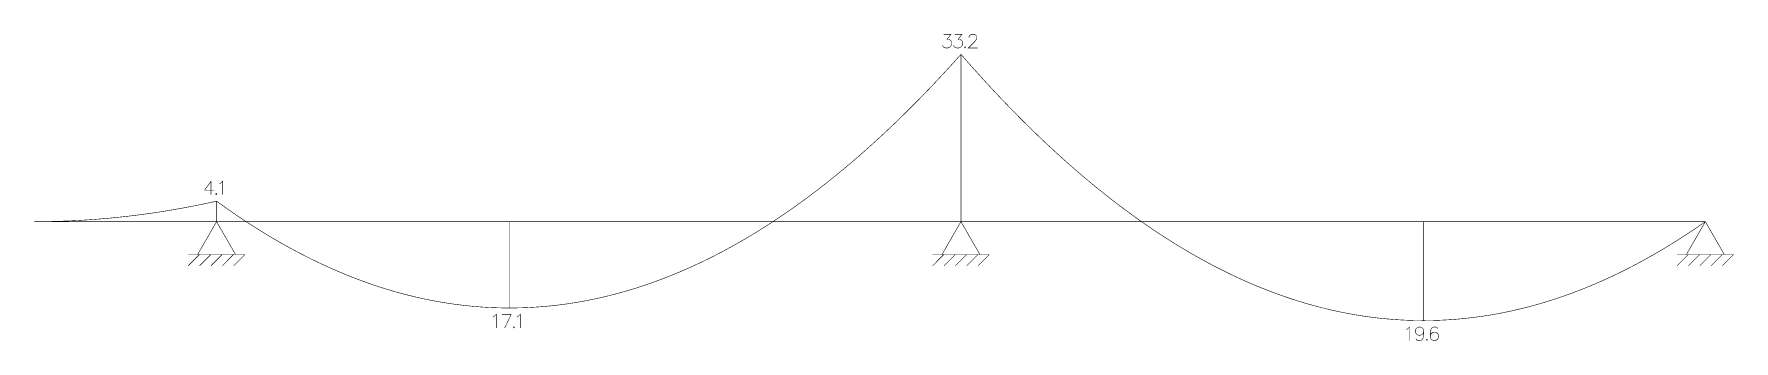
# Model space of a CAD drawing. Extents: x 1216 to 13607, y 3011 to 5245.
import ezdxf

# ---------------------------------------------------------------- set-up
doc = ezdxf.new("R2010")
doc.units = 0

msp = doc.modelspace()

# ---------------------------------------------------------------- linework, layer by layer
at = {"color": 10, "linetype": 'CONTINUOUS', "const_width": 4}
for points in [[(7847.073877, 5243.09993), (7899.080936, 5243.09993), (7870.713449, 5205.275627), (7884.897192, 5205.275627), (7894.353021, 5200.547589), (7899.080936, 5195.819552), (7903.80885, 5181.635438), (7903.80885, 5172.179363), (7899.080936, 5157.995249), (7889.625107, 5148.539173), (7875.441363, 5143.811136), (7861.25762, 5143.811136), (7847.073877, 5148.539173), (7842.345962, 5153.267211), (7837.618048, 5162.723287)], [(7927.448423, 5243.09993), (7979.455482, 5243.09993), (7951.087995, 5205.275627), (7965.271738, 5205.275627), (7974.727567, 5200.547589), (7979.455482, 5195.819552), (7984.183396, 5181.635438), (7984.183396, 5172.179363), (7979.455482, 5157.995249), (7969.999653, 5148.539173), (7955.815909, 5143.811136), (7941.632166, 5143.811136), (7927.448423, 5148.539173), (7922.720508, 5153.267211), (7917.992594, 5162.723287)], [(8031.462541, 5219.459741), (8031.462541, 5224.187779), (8036.190455, 5233.643854), (8040.91837, 5238.371892), (8050.374199, 5243.09993), (8069.285856, 5243.09993), (8078.741685, 5238.371892), (8083.4696, 5233.643854), (8088.197514, 5224.187779), (8088.197514, 5214.731703), (8083.4696, 5205.275627), (8074.013771, 5191.091514), (8026.734626, 5143.811136), (8092.925429, 5143.811136)], [(8003.095054, 5153.267211), (7998.36714, 5148.539173), (8003.095054, 5143.811136), (8007.822968, 5148.539173), (8003.095054, 5153.267211)], [(2506.540189, 4174.326138), (2459.261044, 4108.133608), (2530.179761, 4108.133608)], [(2506.540189, 4174.326138), (2506.540189, 4075.037343)], [(2568.003077, 4155.413986), (2577.458906, 4160.142024), (2591.642649, 4174.326138), (2591.642649, 4075.037343)], [(2544.363505, 4084.493419), (2539.63559, 4079.765381), (2544.363505, 4075.037343), (2549.091419, 4079.765381), (2544.363505, 4084.493419)], [(4561.575504, 3185.625696), (4571.031333, 3190.353733), (4585.215076, 3204.537847), (4585.215076, 3105.249053)], [(4627.766306, 3204.537847), (4693.957109, 3204.537847)], [(4693.957109, 3204.537847), (4646.677964, 3105.249053)], [(4712.868766, 3114.705128), (4708.140852, 3109.977091), (4712.868766, 3105.249053), (4717.596681, 3109.977091), (4712.868766, 3114.705128)], [(4736.508339, 3185.625696), (4745.964168, 3190.353733), (4760.147911, 3204.537847), (4760.147911, 3105.249053)], [(11217.937208, 3094.003214), (11227.393037, 3098.731251), (11241.576781, 3112.915365), (11241.576781, 3013.626571)], [(11345.590899, 3079.8191), (11340.862984, 3065.634987), (11331.407155, 3056.178911), (11317.223412, 3051.450873), (11312.495497, 3051.450873), (11298.311754, 3056.178911), (11288.855925, 3065.634987), (11284.128011, 3079.8191), (11284.128011, 3084.547138), (11288.855925, 3098.731251), (11298.311754, 3108.187327), (11312.495497, 3112.915365), (11317.223412, 3112.915365), (11331.407155, 3108.187327), (11340.862984, 3098.731251), (11345.590899, 3079.8191), (11345.590899, 3056.178911), (11340.862984, 3032.538722), (11331.407155, 3018.354609), (11317.223412, 3013.626571), (11307.767583, 3013.626571), (11293.58384, 3018.354609), (11288.855925, 3027.810684)], [(11449.605017, 3098.731251), (11444.877102, 3108.187327), (11430.693359, 3112.915365), (11421.23753, 3112.915365), (11407.053787, 3108.187327), (11397.597958, 3094.003214), (11392.870043, 3070.363025), (11392.870043, 3046.722835), (11397.597958, 3027.810684), (11407.053787, 3018.354609), (11421.23753, 3013.626571), (11425.965445, 3013.626571), (11440.149188, 3018.354609), (11449.605017, 3027.810684), (11454.332931, 3041.994798), (11454.332931, 3046.722835), (11449.605017, 3060.906949), (11440.149188, 3070.363025), (11425.965445, 3075.091062), (11421.23753, 3075.091062), (11407.053787, 3070.363025), (11397.597958, 3060.906949), (11392.870043, 3046.722835)], [(11369.230471, 3023.082646), (11364.502557, 3018.354609), (11369.230471, 3013.626571), (11373.958386, 3018.354609), (11369.230471, 3023.082646)]]:
    msp.add_lwpolyline(points, dxfattribs=at)
at = {"color": 170, "linetype": 'CONTINUOUS', "const_width": 4}
for points in [[(2546.727462, 4028.702573), (2572.080902, 4010.342074), (2597.434342, 3992.20087), (2622.787782, 3974.278958), (2648.141222, 3956.576341), (2673.494662, 3939.093017), (2698.848102, 3921.828987), (2724.201542, 3904.78425), (2749.554981, 3887.958807), (2774.908421, 3871.352657), (2800.261861, 3854.965801), (2825.615301, 3838.798239), (2850.968741, 3822.84997), (2876.322181, 3807.120995), (2901.675621, 3791.611313), (2927.029061, 3776.320925), (2952.382501, 3761.249831), (2977.735941, 3746.39803), (3003.089381, 3731.765523), (3028.442821, 3717.352309), (3053.796261, 3703.158389), (3079.149701, 3689.183763), (3104.503141, 3675.42843), (3129.856581, 3661.892391), (3155.210021, 3648.575646), (3180.563461, 3635.478194), (3205.9169, 3622.600035), (3231.27034, 3609.941171), (3256.62378, 3597.501599), (3281.97722, 3585.281322), (3307.33066, 3573.280338), (3332.6841, 3561.498647), (3358.03754, 3549.936251), (3383.39098, 3538.593148), (3408.74442, 3527.469338), (3434.09786, 3516.564822), (3459.4513, 3505.8796), (3484.80474, 3495.413671), (3510.15818, 3485.167036), (3535.51162, 3475.139694), (3560.86506, 3465.331646), (3586.2185, 3455.742892), (3611.57194, 3446.373431), (3636.92538, 3437.223264), (3662.278819, 3428.29239), (3687.632259, 3419.58081), (3712.985699, 3411.088524), (3738.339139, 3402.815531), (3763.692579, 3394.761832), (3789.046019, 3386.927427), (3814.399459, 3379.312315), (3839.752899, 3371.916496), (3865.106339, 3364.739972), (3890.459779, 3357.78274), (3915.813219, 3351.044803), (3941.166659, 3344.526159), (3966.520099, 3338.226809), (3991.873539, 3332.146752), (4017.226979, 3326.285989), (4042.580419, 3320.644519), (4067.933859, 3315.222343), (4093.287299, 3310.019461), (4118.640738, 3305.035872), (4143.994178, 3300.271577), (4169.347618, 3295.726575), (4194.701058, 3291.400867), (4220.054498, 3287.294453), (4245.407938, 3283.407332), (4270.761378, 3279.739505), (4296.114818, 3276.290972), (4321.468258, 3273.061732), (4346.821698, 3270.051785), (4372.175138, 3267.261132), (4397.528578, 3264.689773), (4422.882018, 3262.337708), (4448.235458, 3260.204936), (4473.588898, 3258.291457), (4498.942338, 3256.597273), (4524.295778, 3255.122382), (4549.649218, 3253.866784), (4575.002657, 3252.83048), (4600.356097, 3252.01347), (4625.709537, 3251.415753), (4651.062977, 3251.03733), (4676.416417, 3250.8782), (4701.769857, 3250.938364), (4727.123297, 3251.217822), (4752.476737, 3251.716573), (4777.830177, 3252.434618), (4803.183617, 3253.371957), (4828.537057, 3254.528589), (4853.890497, 3255.904514), (4879.243937, 3257.499734), (4904.597377, 3259.314246), (4929.950817, 3261.348053), (4955.304257, 3263.601153), (4980.657697, 3266.073547), (5006.011137, 3268.765234), (5031.364576, 3271.676215), (5056.718016, 3274.806489), (5082.071456, 3278.156057), (5107.424896, 3281.724919), (5132.778336, 3285.513074), (5158.131776, 3289.520523), (5183.485216, 3293.747265), (5208.838656, 3298.193301), (5234.192096, 3302.858631), (5259.545536, 3307.743254), (5284.898976, 3312.847171), (5310.252416, 3318.170382), (5335.605856, 3323.712886), (5360.959296, 3329.474683), (5386.312736, 3335.455775), (5411.666176, 3341.656159), (5437.019616, 3348.075838), (5462.373055, 3354.71481), (5487.726495, 3361.573076), (5513.079935, 3368.650635), (5538.433375, 3375.947488), (5563.786815, 3383.463634), (5589.140255, 3391.199074), (5614.493695, 3399.153808), (5639.847135, 3407.327835), (5665.200575, 3415.721156), (5690.554015, 3424.333771), (5715.907455, 3433.165679), (5741.260895, 3442.21688), (5766.614335, 3451.487376), (5791.967775, 3460.977164), (5817.321215, 3470.686247), (5842.674655, 3480.614623), (5868.028095, 3490.762293), (5893.381535, 3501.129256), (5918.734974, 3511.715513), (5944.088414, 3522.521063), (5969.441854, 3533.545907), (5994.795294, 3544.790045), (6020.148734, 3556.253476), (6045.502174, 3567.936201), (6070.855614, 3579.838219), (6096.209054, 3591.959532), (6121.562494, 3604.300137), (6146.915934, 3616.860036), (6172.269374, 3629.639229), (6197.622814, 3642.637716), (6222.976254, 3655.855496), (6248.329694, 3669.29257), (6273.683134, 3682.948937), (6299.036574, 3696.824598), (6324.390014, 3710.919552), (6349.743454, 3725.2338), (6375.096893, 3739.767342), (6400.450333, 3754.520177), (6425.803773, 3769.492306), (6451.157213, 3784.683728), (6476.510653, 3800.094445), (6501.864093, 3815.724454), (6527.217533, 3831.573757), (6552.570973, 3847.642354), (6577.924413, 3863.930245), (6603.277853, 3880.437429), (6628.631293, 3897.163907), (6653.984733, 3914.109678), (6679.338173, 3931.274743), (6704.691613, 3948.659101), (6730.045053, 3966.262753), (6755.398493, 3984.085699), (6780.751933, 4002.127938), (6806.105373, 4020.389471), (6831.458812, 4038.870298), (6856.812252, 4057.570418), (6882.165692, 4076.489831), (6907.519132, 4095.628539), (6932.872572, 4114.986539), (6958.226012, 4134.563834), (6983.579452, 4154.360422), (7008.932892, 4174.376304), (7034.286332, 4194.611479), (7059.639772, 4215.065948), (7084.993212, 4235.73971), (7110.346652, 4256.632766), (7135.700092, 4277.745116), (7161.053532, 4299.076759), (7186.406972, 4320.627696), (7211.760412, 4342.397927), (7237.113852, 4364.387451), (7262.467292, 4386.596268), (7287.820731, 4409.02438), (7313.174171, 4431.671785), (7338.527611, 4454.538483), (7363.881051, 4477.624475), (7389.234491, 4500.929761), (7414.587931, 4524.45434), (7439.941371, 4548.198213), (7465.294811, 4572.161379), (7490.648251, 4596.343839), (7516.001691, 4620.745593), (7541.355131, 4645.36664), (7566.708571, 4670.206981), (7592.062011, 4695.266616), (7617.415451, 4720.545544), (7642.768891, 4746.043766), (7668.122331, 4771.761281), (7693.475771, 4797.69809), (7718.829211, 4823.854192), (7744.18265, 4850.229588), (7769.53609, 4876.824278), (7794.88953, 4903.638261), (7820.24297, 4930.671538), (7845.59641, 4957.924109), (7870.94985, 4985.395973), (7896.30329, 5013.08713), (7921.65673, 5040.997582), (7947.01017, 5069.127327), (7972.36361, 5097.476365)], [(7972.36361, 5097.476365), (7997.71705, 5068.42986), (8023.07049, 5039.602648), (8048.42393, 5010.994729), (8073.77737, 4982.606105), (8099.13081, 4954.436774), (8124.48425, 4926.486736), (8149.83769, 4898.755992), (8175.19113, 4871.244542), (8200.544569, 4843.952385), (8225.898009, 4816.879522), (8251.251449, 4790.025953), (8276.604889, 4763.391677), (8301.958329, 4736.976695), (8327.311769, 4710.781006), (8352.665209, 4684.804611), (8378.018649, 4659.047509), (8403.372089, 4633.509701), (8428.725529, 4608.191187), (8454.078969, 4583.091967), (8479.432409, 4558.212039), (8504.785849, 4533.551406), (8530.139289, 4509.110066), (8555.492729, 4484.88802), (8580.846169, 4460.885267), (8606.199609, 4437.101808), (8631.553049, 4413.537643), (8656.906488, 4390.192771), (8682.259928, 4367.067192), (8707.613368, 4344.160908), (8732.966808, 4321.473917), (8758.320248, 4299.006219), (8783.673688, 4276.757815), (8809.027128, 4254.728705), (8834.380568, 4232.918888), (8859.734008, 4211.328365), (8885.087448, 4189.957136), (8910.440888, 4168.8052), (8935.794328, 4147.872558), (8961.147768, 4127.159209), (8986.501208, 4106.665154), (9011.854648, 4086.390392), (9037.208088, 4066.334925), (9062.561528, 4046.49875), (9087.914968, 4026.88187), (9113.268407, 4007.484283), (9138.621847, 3988.305989), (9163.975287, 3969.346989), (9189.328727, 3950.607283), (9214.682167, 3932.08687), (9240.035607, 3913.785751), (9265.389047, 3895.703926), (9290.742487, 3877.841394), (9316.095927, 3860.198156), (9341.449367, 3842.774211), (9366.802807, 3825.56956), (9392.156247, 3808.584202), (9417.509687, 3791.818139), (9442.863127, 3775.271368), (9468.216567, 3758.943892), (9493.570007, 3742.835709), (9518.923447, 3726.946819), (9544.276886, 3711.277223), (9569.630326, 3695.826921), (9594.983766, 3680.595912), (9620.337206, 3665.584197), (9645.690646, 3650.791776), (9671.044086, 3636.218648), (9696.397526, 3621.864814), (9721.750966, 3607.730273), (9747.104406, 3593.815026), (9772.457846, 3580.119072), (9797.811286, 3566.642413), (9823.164726, 3553.385046), (9848.518166, 3540.346974), (9873.871606, 3527.528195), (9899.225046, 3514.928709), (9924.578486, 3502.548517), (9949.931926, 3490.387619), (9975.285366, 3478.446014), (10000.638805, 3466.723703), (10025.992245, 3455.220686), (10051.345685, 3443.936962), (10076.699125, 3432.872532), (10102.052565, 3422.027395), (10127.406005, 3411.401552), (10152.759445, 3400.995002), (10178.112885, 3390.807747), (10203.466325, 3380.839784), (10228.819765, 3371.091116), (10254.173205, 3361.561741), (10279.526645, 3352.251659), (10304.880085, 3343.160871), (10330.233525, 3334.289377), (10355.586965, 3325.637176), (10380.940405, 3317.204269), (10406.293845, 3308.990656), (10431.647285, 3300.996336), (10457.000724, 3293.22131), (10482.354164, 3285.665577), (10507.707604, 3278.329138), (10533.061044, 3271.211993), (10558.414484, 3264.314141), (10583.767924, 3257.635582), (10609.121364, 3251.176318), (10634.474804, 3244.936347), (10659.828244, 3238.915669), (10685.181684, 3233.114285), (10710.535124, 3227.532195), (10735.888564, 3222.169398), (10761.242004, 3217.025895), (10786.595444, 3212.101686), (10811.948884, 3207.39677), (10837.302324, 3202.911148), (10862.655764, 3198.644819), (10888.009204, 3194.597784), (10913.362643, 3190.770043), (10938.716083, 3187.161595), (10964.069523, 3183.772441), (10989.422963, 3180.60258), (11014.776403, 3177.652013), (11040.129843, 3174.920739), (11065.483283, 3172.40876), (11090.836723, 3170.116073), (11116.190163, 3168.042681), (11141.543603, 3166.188582), (11166.897043, 3164.553776), (11192.250483, 3163.138264), (11217.603923, 3161.942046), (11242.957363, 3160.965121), (11268.310803, 3160.20749), (11293.664243, 3159.669153), (11319.017683, 3159.350109), (11344.371123, 3159.250359), (11369.724562, 3159.369902), (11395.078002, 3159.708739), (11420.431442, 3160.26687), (11445.784882, 3161.044294), (11471.138322, 3162.041012), (11496.491762, 3163.257023), (11521.845202, 3164.692328), (11547.198642, 3166.346926), (11572.552082, 3168.220819), (11597.905522, 3170.314004), (11623.258962, 3172.626484), (11648.612402, 3175.158257), (11673.965842, 3177.909323), (11699.319282, 3180.879683), (11724.672722, 3184.069337), (11750.026162, 3187.478284), (11775.379602, 3191.106525), (11800.733042, 3194.95406), (11826.086481, 3199.020888), (11851.439921, 3203.30701), (11876.793361, 3207.812425), (11902.146801, 3212.537134), (11927.500241, 3217.481137), (11952.853681, 3222.644433), (11978.207121, 3228.027023), (12003.560561, 3233.628906), (12028.914001, 3239.450083), (12054.267441, 3245.490553), (12079.620881, 3251.750318), (12104.974321, 3258.229375), (12130.327761, 3264.927727), (12155.681201, 3271.845372), (12181.034641, 3278.98231), (12206.388081, 3286.338542), (12231.741521, 3293.914068), (12257.094961, 3301.708888), (12282.4484, 3309.723001), (12307.80184, 3317.956407), (12333.15528, 3326.409107), (12358.50872, 3335.081101), (12383.86216, 3343.972388), (12409.2156, 3353.082969), (12434.56904, 3362.412844), (12459.92248, 3371.962012), (12485.27592, 3381.730474), (12510.62936, 3391.718229), (12535.9828, 3401.925278), (12561.33624, 3412.351621), (12586.68968, 3422.997257), (12612.04312, 3433.862187), (12637.39656, 3444.94641), (12662.75, 3456.249927), (12688.10344, 3467.772737), (12713.45688, 3479.514842), (12738.810319, 3491.476239), (12764.163759, 3503.656931), (12789.517199, 3516.056916), (12814.870639, 3528.676194), (12840.224079, 3541.514766), (12865.577519, 3554.572632), (12890.930959, 3567.849792), (12916.284399, 3581.346245), (12941.637839, 3595.061991), (12966.991279, 3608.997031), (12992.344719, 3623.151365), (13017.698159, 3637.524992), (13043.051599, 3652.117913), (13068.405039, 3666.930128), (13093.758479, 3681.961636), (13119.111919, 3697.212438), (13144.465359, 3712.682533), (13169.818799, 3728.371922), (13195.172238, 3744.280605), (13220.525678, 3760.408581), (13245.879118, 3776.755851), (13271.232558, 3793.322414), (13296.585998, 3810.108271), (13321.939438, 3827.113422), (13347.292878, 3844.337866), (13372.646318, 3861.781604), (13397.999758, 3879.444635)], [(7972.36361, 3879.444635), (7972.36361, 5097.476365)], [(2546.727462, 4028.702573), (2521.657137, 4023.123333), (2496.586812, 4017.650365), (2471.516487, 4012.283668), (2446.446162, 4007.023243), (2421.375837, 4001.869088), (2396.305512, 3996.821205), (2371.235188, 3991.879593), (2346.164863, 3987.044252), (2321.094538, 3982.315182), (2296.024213, 3977.692384), (2270.953888, 3973.175857), (2245.883563, 3968.765601), (2220.813238, 3964.461616), (2195.742913, 3960.263903), (2170.672588, 3956.172461), (2145.602263, 3952.18729), (2120.531939, 3948.30839), (2095.461614, 3944.535761), (2070.391289, 3940.869404), (2045.320964, 3937.309318), (2020.250639, 3933.855503), (1995.180314, 3930.507959), (1970.109989, 3927.266687), (1945.039664, 3924.131686), (1919.969339, 3921.102956), (1894.899014, 3918.180497), (1869.82869, 3915.36431), (1844.758365, 3912.654393), (1819.68804, 3910.050748), (1794.617715, 3907.553374), (1769.54739, 3905.162272), (1744.477065, 3902.87744), (1719.40674, 3900.69888), (1694.336415, 3898.626591), (1669.26609, 3896.660574), (1644.195765, 3894.800827), (1619.12544, 3893.047352), (1594.055116, 3891.400148), (1568.984791, 3889.859215), (1543.914466, 3888.424554), (1518.844141, 3887.096163), (1493.773816, 3885.874044), (1468.703491, 3884.758196), (1443.633166, 3883.74862), (1418.562841, 3882.845314), (1393.492516, 3882.04828), (1368.422191, 3881.357517), (1343.351867, 3880.773025), (1318.281542, 3880.294805), (1293.211217, 3879.922855), (1268.140892, 3879.657177), (1243.070567, 3879.497771), (1218.000242, 3879.444635)], [(2546.727462, 3879.444635), (2546.727462, 4028.702573)], [(1218.000242, 3879.444635), (1218.000242, 3879.444635)], [(1218.000242, 3879.444635), (1218.000242, 3879.444635)], [(4682.137322, 3879.444635), (4682.137322, 3250.872617)], [(11343.226942, 3879.444635), (11343.226942, 3159.250135)], [(13397.999758, 3879.444635), (13397.999758, 3879.444635)]]:
    msp.add_lwpolyline(points, dxfattribs=at)
at = {"color": 56, "linetype": 'CONTINUOUS', "const_width": 4}
for points in [[(2546.727462, 3879.444635), (1218.000242, 3879.444635)], [(2546.727462, 3879.444635), (7972.36361, 3879.444635)], [(7972.36361, 3879.444635), (13397.999758, 3879.444635)]]:
    msp.add_lwpolyline(points, dxfattribs=at)
at = {"color": 96, "linetype": 'CONTINUOUS', "const_width": 4}
for points in [[(2408.831336, 3640.593029), (2546.727462, 3879.444635), (2684.623588, 3640.593029)], [(7834.467484, 3640.593029), (7972.36361, 3879.444635), (8110.259736, 3640.593029)], [(13260.103632, 3640.593029), (13397.999758, 3879.444635), (13535.895884, 3640.593029)], [(2339.885341, 3640.593029), (2753.569583, 3640.593029)], [(2422.623844, 3640.593029), (2339.885341, 3557.852368)], [(2505.362347, 3640.593029), (2422.623844, 3557.852368)], [(2588.10085, 3640.593029), (2505.362347, 3557.852368)], [(2670.839353, 3640.593029), (2588.10085, 3557.852368)], [(2753.577857, 3640.593029), (2670.839353, 3557.852368)], [(7765.521489, 3640.593029), (8179.205731, 3640.593029)], [(7848.259992, 3640.593029), (7765.521489, 3557.852368)], [(7930.998495, 3640.593029), (7848.259992, 3557.852368)], [(8013.736998, 3640.593029), (7930.998495, 3557.852368)], [(8096.475502, 3640.593029), (8013.736998, 3557.852368)], [(8179.214005, 3640.593029), (8096.475502, 3557.852368)], [(13191.157637, 3640.593029), (13604.841879, 3640.593029)], [(13273.89614, 3640.593029), (13191.157637, 3557.852368)], [(13356.634643, 3640.593029), (13273.89614, 3557.852368)], [(13439.373146, 3640.593029), (13356.634643, 3557.852368)], [(13522.11165, 3640.593029), (13439.373146, 3557.852368)], [(13604.850153, 3640.593029), (13522.11165, 3557.852368)]]:
    msp.add_lwpolyline(points, dxfattribs=at)

doc.saveas('drawing.dxf')
